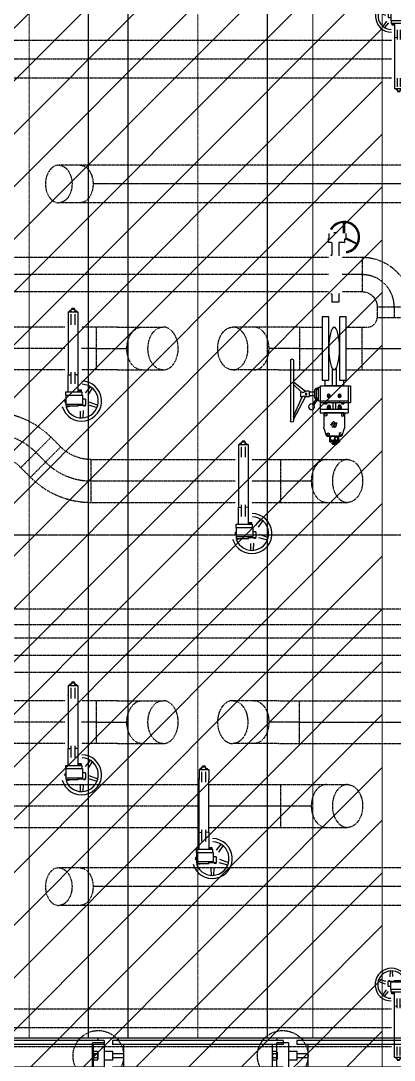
# Model space of a CAD drawing. Header units: millimetres. Extents: x -18489 to 17339, y -1599 to 10961.
# Drawn here: x -15806 to -15452, y 3245 to 4230 of the extents above; entities that cross this region are included whole.
import ezdxf

# ---------------------------------------------------------------- set-up
doc = ezdxf.new("R2010")
doc.units = ezdxf.units.MM
for name, pattern in [('188K-SM-07-F10-MECH-CHW PIPE-Y2257103$0$15P3-XFM1P40$0$15P3-XFM1P40$0$CENTER2', [1.125, 0.75, -0.125, 0.125, -0.125]), ('188K-SM-07-F10-MECH-CHW PIPE-Y2257103$0$Micron CUP L10 HVAC 2nd PIPE$0$CENTER', [2, 1.25, -0.25, 0.25, -0.25]), ('188K-SM-07-F10-MECH-CHW PIPE-Y2257103$0$Micron CUP L10 HVAC 2nd PIPE$0$JIS_02_1.0', [2, 1, -1]), ('188K-SM-07-F10-MECH-CHW PIPE-Y2257103$0$XKA01LR1-HVAC-PIPE-冷卻水-Y2225103 Shawn$0$CENTER', [2, 1.25, -0.25, 0.25, -0.25]), ('X-CUB3-L10$0$COL-CEN-LIN', [3.25, 2.5, -0.25, 0.25, -0.25])]:
    doc.linetypes.add(name, pattern=pattern)
for name, color, linetype in [('188K-SM-03-F10-MECH-EQ-Y2257103$0$Micron CUP L10 CDA EQU$0$M MOVE-IN AREA', 8, 'Continuous'), ('188K-SM-07-F10-MECH-CHW PIPE-Y2257103$0$0 XC', 8, 'Continuous'), ('188K-SM-07-F10-MECH-CHW PIPE-Y2257103$0$H-TXT', 53, 'Continuous'), ('188K-SM-07-F10-MECH-CHW PIPE-Y2257103$0$M-CWTR-12PIPE-R', 4, 'Continuous'), ('188K-SM-07-F10-MECH-CHW PIPE-Y2257103$0$Micron CUP L10 HVAC 2nd PIPE$0$M-P-12CHR-2nd-PIPE', 4, '188K-SM-07-F10-MECH-CHW PIPE-Y2257103$0$Micron CUP L10 HVAC 2nd PIPE$0$JIS_02_1.0'), ('188K-SM-07-F10-MECH-CHW PIPE-Y2257103$0$Micron CUP L10 HVAC 2nd PIPE$0$M-P-12CHS-2nd-PIPE', 3, '188K-SM-07-F10-MECH-CHW PIPE-Y2257103$0$Micron CUP L10 HVAC 2nd PIPE$0$JIS_02_1.0'), ('188K-SM-07-F10-MECH-CHW PIPE-Y2257103$0$Micron CUP L10 HVAC 2nd PIPE$0$M-P-2nd -CWS-D', 15, '188K-SM-07-F10-MECH-CHW PIPE-Y2257103$0$Micron CUP L10 HVAC 2nd PIPE$0$JIS_02_1.0'), ('188K-SM-07-F10-MECH-CHW PIPE-Y2257103$0$Micron CUP L10 HVAC 2nd PIPE$0$M-P-2nd Cen', 8, '188K-SM-07-F10-MECH-CHW PIPE-Y2257103$0$Micron CUP L10 HVAC 2nd PIPE$0$CENTER'), ('188K-SM-07-F10-MECH-CHW PIPE-Y2257103$0$Micron CUP L10 HVAC 2nd PIPE$0$M-P-2nd-CWR-D', 202, '188K-SM-07-F10-MECH-CHW PIPE-Y2257103$0$Micron CUP L10 HVAC 2nd PIPE$0$JIS_02_1.0'), ('188K-SM-07-F10-MECH-CHW PIPE-Y2257103$0$Micron CUP L10 HVAC 2nd PIPE$0$M-P-PHASE 2-PIPE', 8, '188K-SM-07-F10-MECH-CHW PIPE-Y2257103$0$Micron CUP L10 HVAC 2nd PIPE$0$JIS_02_1.0'), ('188K-SM-07-F10-MECH-CHW PIPE-Y2257103$0$Micron CUP L10 HVAC 2nd PIPE$0$M-VALVE', 53, 'Continuous'), ('188K-SM-07-F10-MECH-CHW PIPE-Y2257103$0$XKA01LR1-HVAC-PIPE-冷卻水-Y2225103 Shawn$0$M-P-CWR-D', 202, 'Continuous'), ('188K-SM-07-F10-MECH-CHW PIPE-Y2257103$0$XKA01LR1-HVAC-PIPE-冷卻水-Y2225103 Shawn$0$M-P-CWS-D', 15, 'Continuous'), ('X-CUB3-L10$0$CCL', 8, 'X-CUB3-L10$0$COL-CEN-LIN')]:
    doc.layers.add(name, color=color, linetype=linetype)
doc.layers.add('188K-SM-07-F10-MECH-CHW PIPE-Y2257103$0$XKA01LR1-HVAC-PIPE-冷卻水-Y2225103 Shawn$0$M-PIPE-CEN', color=8, linetype='188K-SM-07-F10-MECH-CHW PIPE-Y2257103$0$XKA01LR1-HVAC-PIPE-冷卻水-Y2225103 Shawn$0$CENTER', lineweight=9)

# ---------------------------------------------------------------- blocks, each defined once
blk = doc.blocks.new('188K-SM-03-F10-MECH-EQ-Y2257103')
at = {"layer": '188K-SM-03-F10-MECH-EQ-Y2257103$0$Micron CUP L10 CDA EQU$0$M MOVE-IN AREA'}
h = blk.add_hatch(dxfattribs=at)
h.set_pattern_fill('JIS_WOOD', color=256, scale=50)
h.set_pattern_definition([(45, (4473.52, 709.2), (-25, 25), [])])
h.paths.add_polyline_path([(-17249.15, 7922.46), (-17249.15, 7642.46), (-15853.15, 7642.46), (-15853.15, 6432.46), (-15853.15, 789.96), (-15463.15, 789.96), (-15463.15, 6142.46), (-15463.15, 7642.46), (-14093.15, 7642.46), (-14093.15, 7922.46)])
at = {"layer": '188K-SM-03-F10-MECH-EQ-Y2257103$0$Micron CUP L10 CDA EQU$0$M MOVE-IN AREA', "const_width": 1}
blk.add_lwpolyline([(-17249.15, 7922.46), (-17249.15, 7642.46), (-15853.15, 7642.46), (-15853.15, 6432.46), (-15853.15, 6432.46), (-15853.15, 789.96), (-15463.15, 789.96), (-15463.15, 6142.46), (-15463.15, 6142.46), (-15463.15, 7642.46), (-14093.15, 7642.46), (-14093.15, 7922.46)], close=True, dxfattribs=at)
blk = doc.blocks.new('X-CUB3-L10$0$CUB3-10')
at = {"layer": 'X-CUB3-L10$0$CCL'}
blk.add_line((720, 4462.459), (-5160, 4462.459), dxfattribs=at)
blk = doc.blocks.new('X-CUB3-L10')
at = {"layer": 'X-CUB3-L10$0$CCL'}
blk.add_blockref('X-CUB3-L10$0$CUB3-10', (-12838.15, -720), dxfattribs=at)
blk = doc.blocks.new('188K-SM-07-F10-MECH-CHW PIPE-Y2257103$0$A$Cad9fb321')
for p, q in [((-311.9, 710), (-275.9, 710)), ((-311.9, 710), (-311.9, -710)), ((-275.9, 710), (-275.9, -710)), ((-24, 710), (-60, 710)), ((-60, 710), (-60, -710)), ((-24, 710), (-24, -710)), ((-335.9, 652.5), (-335.9, -652.5)), ((-311.9, 652.5), (-335.9, 652.5)), ((-275.9, 606.4), (-60, 606.4)), ((-208.1, 643.6), (-208.1, 614.4)), ((-198.1, 651.6), (-137.8, 651.6)), ((-188, 643.6), (-188, 614.4)), ((-147.9, 643.6), (-147.9, 614.4)), ((-127.8, 643.6), (-127.8, 614.4)), ((-24, 652.5), (0, 652.5)), ((0, 652.5), (0, -652.5)), ((-311.9, -652.5), (-335.9, -652.5)), ((-275.9, -606.4), (-60, -606.4)), ((-188, -606.4), (-188, -708.5)), ((-147.9, -606.4), (-147.9, -708.5)), ((-24, -652.5), (0, -652.5)), ((-311.9, -710), (-275.9, -710)), ((-208.1, -708.5), (-208.1, -788.8)), ((-127.8, -708.5), (-208.1, -708.5)), ((-127.8, -708.5), (-127.8, -788.8)), ((-24, -710), (-60, -710)), ((-290.1, -788.8), (-45.8, -788.8)), ((-290.1, -788.8), (-290.1, -900.8)), ((-45.8, -788.8), (-45.8, -900.8)), ((-45.8, -900.8), (-290.1, -900.8))]:
    blk.add_line(p, q)
at = {"linetype": '188K-SM-07-F10-MECH-CHW PIPE-Y2257103$0$15P3-XFM1P40$0$15P3-XFM1P40$0$CENTER2'}
blk.add_circle((-168, -844.8), 240, dxfattribs=at)
for centre, radius, start, end in [((-218.1, 616.7), 10.3, 270, 347.31962), ((-198.1, 641.3), 10.3, 12.68038, 167.31962), ((-198.1, 616.7), 10.3, 192.68038, 347.31962), ((-168, 622.5), 29.1, 46.39718, 133.60282), ((-168, 635.5), 29.1, 226.39718, 313.60282), ((-137.8, 641.3), 10.3, 12.68038, 167.31962), ((-137.8, 616.7), 10.3, 192.68038, 347.31962), ((-117.8, 616.7), 10.3, 192.68038, 270)]:
    blk.add_arc(centre, radius, start, end)
blk = doc.blocks.new('188K-SM-07-F10-MECH-CHW PIPE-Y2257103$0$A$C57463455')
for p, q in [((752.5, 0), (-752.5, 0)), ((-752.5, -24), (-752.5, 0)), ((752.5, -24), (752.5, 0)), ((-1000.8, -290.1), (-1000.8, -45.8)), ((-888.8, -45.8), (-1000.8, -45.8)), ((-888.8, -45.8), (-888.8, -290.1)), ((-810, -24), (-810, -60)), ((810, -24), (-810, -24)), ((810, -60), (-810, -60)), ((-706.4, -60), (-706.4, -275.9)), ((706.4, -60), (706.4, -275.9)), ((810, -24), (810, -60)), ((-808.5, -127.8), (-888.8, -127.8)), ((-808.5, -208.1), (-808.5, -127.8)), ((-706.4, -147.9), (-808.5, -147.9)), ((-706.4, -188), (-808.5, -188)), ((743.6, -127.8), (714.4, -127.8)), ((743.6, -147.9), (714.4, -147.9)), ((743.6, -188), (714.4, -188)), ((751.6, -137.8), (751.6, -198.1)), ((-888.8, -290.1), (-1000.8, -290.1)), ((-808.5, -208.1), (-888.8, -208.1)), ((-810, -311.9), (-810, -275.9)), ((810, -275.9), (-810, -275.9)), ((743.6, -208.1), (714.4, -208.1)), ((810, -311.9), (810, -275.9)), ((810, -311.9), (-810, -311.9)), ((-752.5, -311.9), (-752.5, -335.9)), ((752.5, -335.9), (-752.5, -335.9)), ((752.5, -311.9), (752.5, -335.9))]:
    blk.add_line(p, q)
at = {"linetype": '188K-SM-07-F10-MECH-CHW PIPE-Y2257103$0$15P3-XFM1P40$0$15P3-XFM1P40$0$CENTER2'}
blk.add_circle((-944.8, -168), 240, dxfattribs=at)
for centre, radius, start, end in [((716.7, -117.8), 10.3, 180, 257.31962), ((716.7, -137.8), 10.3, 102.68038, 257.31962), ((735.5, -168), 29.1, 136.39718, 223.60282), ((716.7, -198.1), 10.3, 102.68038, 257.31962), ((741.3, -137.8), 10.3, 282.68038, 77.31962), ((722.5, -168), 29.1, 316.39718, 43.60282), ((741.3, -198.1), 10.3, 282.68038, 77.31962), ((716.7, -218.1), 10.3, 102.68038, 180)]:
    blk.add_arc(centre, radius, start, end)
blk = doc.blocks.new('188K-SM-07-F10-MECH-CHW PIPE-Y2257103$0$Micron CUP L10 HVAC 2nd PIPE$0$400A-66')
for points in [[(64, 300), (64, -300), (0, -300), (0, 300), (64, 300)], [(230, 300), (230, -300), (166, -300), (166, 300), (230, 300)]]:
    blk.add_lwpolyline(points)
blk.add_ellipse((115, 0), major_axis=(0, -203), ratio=0.251232)
blk = doc.blocks.new('188K-SM-07-F10-MECH-CHW PIPE-Y2257103$0$Micron CUP L10 HVAC 2nd PIPE$0$A$Cd5be97d9')
for p, q in [((-45.8, 488.3), (-45.8, 514.1)), ((-45.8, 514.1), (-42.7, 514.1)), ((-45.8, 507.7), (-42.7, 507.7)), ((-45.8, 494.7), (-42.7, 494.7)), ((-42.7, 488.3), (-42.7, 514.1)), ((-42.7, 512.6), (-41.7, 512.6)), ((-41.7, 478.4), (-41.7, 522.9)), ((-41.7, 522.9), (49.9, 522.9)), ((-41.4, 530.7), (-40.9, 514.1)), ((50, 525), (-41.2, 525)), ((49.6, 531.2), (-40.9, 531.2)), ((-40.4, 513.6), (-18.6, 513.6)), ((-39.8, 531.2), (-39.8, 534.3)), ((-31, 534.8), (-39.3, 534.8)), ((-37.5, 531.2), (-37.5, 534.3)), ((-33.9, 513.6), (-32.4, 478.4)), ((-32.9, 531.2), (-32.9, 534.3)), ((-30.5, 531.2), (-30.5, 534.3)), ((-26.5, 516.7), (-26.4, 514.1)), ((-26.5, 516.7), (4.1, 516.7)), ((-10.4, 532.2), (-22.8, 532.2)), ((-22.8, 531.2), (-22.8, 532.2)), ((-21, 548.3), (-17.1, 552.4)), ((-21, 548.3), (30.3, 548.3)), ((-21, 543.1), (-21, 548.3)), ((-21, 543.1), (30.3, 543.1)), ((-18.9, 532.2), (-18.7, 541.1)), ((-18.7, 516.7), (-18.6, 513.6)), ((-17.6, 542.1), (26.9, 542.1)), ((-17.1, 552.4), (26.4, 552.4)), ((-17.1, 552.4), (26.4, 552.4)), ((-14.5, 542.1), (-14.5, 543.1)), ((-10.4, 531.2), (-10.4, 532.2)), ((3.9, 522.9), (5.4, 478.4)), ((4.5, 501.2), (11.9, 514.1)), ((11.9, 488.3), (4.5, 501.2)), ((11.9, 514.1), (26.9, 514.1)), ((19.6, 531.2), (19.6, 532.2)), ((32.1, 532.2), (19.6, 532.2)), ((23.8, 542.1), (23.8, 543.1)), ((26.4, 552.4), (30.3, 548.3)), ((26.9, 514.1), (34.3, 501.2)), ((34.3, 501.2), (26.9, 488.3)), ((27.9, 541.1), (28.2, 532.2)), ((30.3, 543.1), (30.3, 548.3)), ((32.1, 531.2), (32.1, 532.2)), ((34.9, 522.9), (33.4, 478.4)), ((34.6, 513.6), (49.1, 513.6)), ((39.3, 531.2), (39.3, 534.3)), ((39.8, 534.8), (48.1, 534.8)), ((41.6, 531.2), (41.6, 534.3)), ((41.7, 478.4), (42.7, 513.6)), ((46.3, 531.2), (46.3, 534.3)), ((48.6, 531.2), (48.6, 534.3)), ((49.7, 514.1), (50.2, 530.7)), ((-98, 402.2), (-74.7, 471.4)), ((-57.2, 470.1), (-67.9, 463.9)), ((-67.9, 463.9), (-67.9, 451.6)), ((-67.9, 451.6), (-57.2, 445.4)), ((66.4, 477.4), (-66.4, 477.4)), ((-66.4, 477.4), (66.4, 477.4)), ((-46.5, 463.9), (-57.2, 470.1)), ((-57.2, 445.4), (-46.5, 451.6)), ((-46.5, 451.6), (-46.5, 463.9)), ((-45.8, 488.3), (-42.7, 488.3)), ((-42.7, 489.8), (-41.7, 489.8)), ((-40.6, 477.4), (40.6, 477.4)), ((26.9, 488.3), (11.9, 488.3)), ((46.5, 463.9), (57.2, 470.1)), ((46.5, 451.6), (46.5, 463.9)), ((57.2, 445.4), (46.5, 451.6)), ((57.2, 470.1), (67.9, 463.9)), ((67.9, 451.6), (57.2, 445.4)), ((67.9, 463.9), (67.9, 451.6)), ((74.7, 471.4), (98, 402.2)), ((-414, -240.5), (-414, 332.2)), ((-386.7, -240.5), (-386.7, 332.2)), ((-386.7, 318.5), (-272.7, 103.5)), ((-99.3, 263.8), (-99.3, 393.8)), ((-99.3, 270.9), (-99.3, 353.7)), ((-35.9, 371.2), (-21.6, 371.2)), ((-35.9, 371.2), (-9.2, 341.4)), ((-21.6, 371.2), (-6.5, 354.7)), ((-6.9, 392.5), (-20.8, 392.5)), ((-0.9, 368.8), (-20.8, 392.5)), ((-0.3, 341.4), (-9.2, 341.4)), ((7.2, 375.8), (-6.9, 392.5)), ((-6.5, 354.7), (-0.9, 368.8)), ((-0.3, 341.4), (9.8, 366.9)), ((7.2, 375.5), (2.1, 392.5)), ((2.1, 392.5), (12, 392.5)), ((14.9, 349.9), (9.8, 366.9)), ((24.7, 349.9), (12, 392.5)), ((14.9, 349.9), (24.7, 349.9)), ((99.3, 263.8), (99.3, 393.8)), ((-386.7, 290.1), (-303, 103.5)), ((-132.4, 0), (-132.4, 255)), ((-132.4, 255), (132.4, 255)), ((-132.4, 220.7), (132.4, 220.7)), ((-80.4, 287.3), (-91.1, 281.1)), ((-91.1, 281.1), (-91.1, 268.8)), ((-91.1, 268.8), (-80.4, 262.6)), ((90.5, 255), (-90.5, 255)), ((-69.7, 281.1), (-80.4, 287.3)), ((-80.4, 262.6), (-69.7, 268.8)), ((-69.7, 268.8), (-69.7, 281.1)), ((-67.9, 216.5), (-67.9, 220.7)), ((-34.9, 216.5), (-67.9, 216.5)), ((-65.8, 200.1), (-65.8, 214.1)), ((-39.3, 197.8), (-63.5, 197.8)), ((-60.2, 216.5), (-60.2, 220.7)), ((-60.2, 185.1), (-60.2, 197.8)), ((-58.6, 200.1), (-58.6, 214.1)), ((-44.2, 200.1), (-44.2, 214.1)), ((-42.6, 216.5), (-42.6, 220.7)), ((-42.6, 185.1), (-42.6, 197.8)), ((-37, 200.1), (-37, 214.1)), ((-34.9, 216.5), (-34.9, 220.7)), ((-14.1, 160.2), (-14.1, 220.7)), ((14.1, 160.2), (14.1, 220.7)), ((34.9, 216.5), (34.9, 220.7)), ((34.9, 216.5), (67.9, 216.5)), ((37, 200.1), (37, 214.1)), ((39.3, 197.8), (63.5, 197.8)), ((42.6, 216.5), (42.6, 220.7)), ((42.6, 185.1), (42.6, 197.8)), ((44.2, 200.1), (44.2, 214.1)), ((58.6, 200.1), (58.6, 214.1)), ((60.2, 216.5), (60.2, 220.7)), ((60.2, 185.1), (60.2, 197.8)), ((65.8, 200.1), (65.8, 214.1)), ((67.9, 216.5), (67.9, 220.7)), ((69.7, 281.1), (80.4, 287.3)), ((69.7, 268.8), (69.7, 281.1)), ((80.4, 262.6), (69.7, 268.8)), ((80.4, 287.3), (91.1, 281.1)), ((91.1, 268.8), (80.4, 262.6)), ((91.1, 281.1), (91.1, 268.8)), ((132.4, 0), (132.4, 255)), ((-318.7, 59.3), (-318.7, 103.5)), ((-303, 103.5), (-318.7, 103.5)), ((-236.8, 103.5), (-272.7, 103.5)), ((-236.8, 51.2), (-236.8, 103.5)), ((-164.6, 114.7), (-205.4, 173)), ((-158.5, 130.5), (-193.9, 181.1)), ((-185.4, 111.3), (-172.6, 126.2)), ((-185.4, 39.9), (-185.4, 111.3)), ((-170.6, 22.8), (-170.6, 123.3)), ((-158.5, 117.9), (-158.5, 132)), ((-150.8, 133.3), (-157.1, 133.3)), ((-150.8, 129.1), (-157.1, 129.1)), ((-150.8, 120.7), (-157.1, 120.7)), ((-150.8, 116.5), (-157.1, 116.5)), ((-148.8, 134.7), (-150.8, 134.7)), ((-150.8, 115.2), (-150.8, 134.7)), ((-148.8, 115.2), (-150.8, 115.2)), ((-148.8, 142.6), (-148.8, 12.2)), ((-148.8, 142.6), (132.4, 142.6)), ((-132.4, 160.2), (154.4, 160.2)), ((-94.6, 162.8), (-69.2, 162.8)), ((-94.6, 160.2), (-94.6, 162.8)), ((-92.8, 162.8), (-92.8, 171)), ((-91.1, 172.7), (-72.8, 172.7)), ((-87.4, 162.8), (-87.4, 171)), ((-76.5, 162.8), (-76.5, 171)), ((-71, 162.8), (-71, 171)), ((-69.2, 160.2), (-69.2, 162.8)), ((-66.3, 94.6), (-58.8, 107.6)), ((-60.2, 192.2), (-42.6, 192.2)), ((-60.2, 185.1), (-42.6, 185.1)), ((-58.8, 107.6), (-43.8, 107.6)), ((-57.6, 195.7), (-45.2, 195.7)), ((-57.6, 188.6), (-45.2, 188.6)), ((-51.3, 142.6), (-51.3, 160.2)), ((-43.8, 107.6), (-36.4, 94.6)), ((36.4, 94.6), (43.8, 107.6)), ((60.2, 192.2), (42.6, 192.2)), ((60.2, 185.1), (42.6, 185.1)), ((43.8, 107.6), (58.8, 107.6)), ((57.6, 195.7), (45.2, 195.7)), ((57.6, 188.6), (45.2, 188.6)), ((51.3, 142.6), (51.3, 160.2)), ((58.8, 107.6), (66.3, 94.6)), ((69.2, 160.2), (69.2, 162.8)), ((69.2, 162.8), (94.6, 162.8)), ((71, 162.8), (71, 171)), ((72.8, 172.7), (91.1, 172.7)), ((76.5, 162.8), (76.5, 171)), ((87.4, 162.8), (87.4, 171)), ((92.8, 162.8), (92.8, 171)), ((94.6, 160.2), (94.6, 162.8)), ((154.4, 0), (154.4, 160.2)), ((-311.1, 62.3), (-386.7, -13.2)), ((-272.7, 55.3), (-386.7, -35.6)), ((-236.8, 51.2), (-282.9, 51.2)), ((-185.4, 95), (-236.8, 95)), ((-185.4, 59.8), (-236.8, 59.8)), ((-185.4, 39.9), (-170.6, 22.8)), ((-170.6, 22.8), (-158.5, 22.8)), ((-158.5, 22.8), (-158.5, 36.9)), ((-150.8, 38.2), (-157.1, 38.2)), ((-150.8, 34), (-157.1, 34)), ((-150.8, 25.6), (-157.1, 25.6)), ((-150.8, 21.4), (-157.1, 21.4)), ((-148.8, 39.6), (-150.8, 39.6)), ((-150.8, 20), (-150.8, 39.6)), ((-148.8, 20), (-150.8, 20)), ((-148.8, 12.2), (-132.4, 12.2)), ((-132.4, 0), (132.4, 0)), ((-89.8, -45), (-89.8, 0)), ((89.8, 0), (-89.8, 0)), ((-58.8, 81.6), (-66.3, 94.6)), ((-43.8, 81.6), (-58.8, 81.6)), ((-36.4, 94.6), (-43.8, 81.6)), ((-17.6, -158.9), (-17.6, 0)), ((-17.6, 0), (17.6, 0)), ((17.6, -158.9), (17.6, 0)), ((43.8, 81.6), (36.4, 94.6)), ((58.8, 81.6), (43.8, 81.6)), ((66.3, 94.6), (58.8, 81.6)), ((89.8, -45), (89.8, 0)), ((132.4, 0), (154.4, 0))]:
    blk.add_line(p, q)
for centre, radius in [((-214.8, 198.6, 3.1), 27.3), ((-51.3, 94.6, 3.1), 15.9), ((-51.3, 94.6, 3.1), 8.1), ((51.3, 94.6, 3.1), 15.9), ((51.3, 94.6, 3.1), 8.1), ((-265.5, 79.5, 3.1), 7.05)]:
    blk.add_circle(centre, radius)
for centre, radius, start, end in [((-40.9, 530.7, 3.1), 0.517, 90, 181.68468), ((-40.4, 514.1, 3.1), 0.517, 181.68468, 270), ((-40.4, 514.1, 3.1), 0.517, 181.68468, 270), ((-40.4, 514.1, 3.1), 0.517, 181.68468, 270), ((-39.3, 534.3, 3.1), 0.517, 90, 180), ((-38, 534.3, 3.1), 0.517, 0, 90), ((-37, 534.3, 3.1), 0.517, 90, 180), ((-33.4, 534.3, 3.1), 0.517, 0, 90), ((-32.3, 534.3, 3.1), 0.517, 90, 180), ((-31, 534.3, 3.1), 0.517, 0, 90), ((-26.9, 514.1, 3.1), 0.517, 270, 1.68468), ((-17.6, 541, 3.1), 1.03, 90, 178.63607), ((26.9, 541, 3.1), 1.03, 1.36393, 90), ((39.8, 534.3, 3.1), 0.517, 90, 180), ((41.1, 534.3, 3.1), 0.517, 0, 90), ((42.1, 534.3, 3.1), 0.517, 90, 180), ((45.8, 534.3, 3.1), 0.517, 0, 90), ((46.8, 534.3, 3.1), 0.517, 90, 180), ((48.1, 534.3, 3.1), 0.517, 0, 90), ((49.1, 514.1, 3.1), 0.517, 270, 358.31532), ((49.6, 530.7, 3.1), 0.517, 358.31532, 90), ((-72.9, 393.8, 3.1), 26.4, 161.43566, 180), ((-66.4, 468.6, 3.1), 8.81, 90, 161.43566), ((-40.6, 478.4, 3.1), 1.03, 180, 270), ((-31.4, 478.4, 3.1), 1.03, 182.45403, 270), ((32.4, 478.4, 3.1), 1.03, 270, 358.04749), ((40.6, 478.4, 3.1), 1.03, 270, 358.36342), ((66.4, 468.6, 3.1), 8.81, 18.56434, 90), ((72.9, 393.8, 3.1), 26.4, 0, 18.56434), ((-400.3, 332.2, 3.1), 13.7, 0, 180), ((-90.5, 263.8, 3.1), 8.81, 180, 270), ((-63.5, 214.1, 3.1), 2.33, 90, 180), ((-63.5, 200.1, 3.1), 2.33, 180, 270), ((-60.9, 214.1, 3.1), 2.33, 0, 90), ((-60.9, 200.1, 3.1), 2.33, 270, 0), ((-56.3, 214.1, 3.1), 2.33, 90, 180), ((-56.3, 200.1, 3.1), 2.33, 180, 270), ((-46.5, 214.1, 3.1), 2.33, 0, 90), ((-46.5, 200.1, 3.1), 2.33, 270, 0), ((-41.9, 214.1, 3.1), 2.33, 90, 180), ((-41.9, 200.1, 3.1), 2.33, 180, 270), ((-39.3, 214.1, 3.1), 2.33, 0, 90), ((-39.3, 200.1, 3.1), 2.33, 270, 0), ((39.3, 214.1, 3.1), 2.33, 90, 180), ((39.3, 200.1, 3.1), 2.33, 180, 270), ((41.9, 214.1, 3.1), 2.33, 0, 90), ((41.9, 200.1, 3.1), 2.33, 270, 0), ((46.5, 214.1, 3.1), 2.33, 90, 180), ((46.5, 200.1, 3.1), 2.33, 180, 270), ((56.3, 214.1, 3.1), 2.33, 0, 90), ((56.3, 200.1, 3.1), 2.33, 270, 0), ((60.9, 214.1, 3.1), 2.33, 90, 180), ((60.9, 200.1, 3.1), 2.33, 180, 270), ((63.5, 214.1, 3.1), 2.33, 0, 90), ((63.5, 200.1, 3.1), 2.33, 270, 0), ((90.5, 263.8, 3.1), 8.81, 270, 0), ((-287.8, 121.5, 3.1), 23.5, 229.90011, 310.09989), ((-160.5, 120, 3.1), 6.69, 199.34418, 203.58662), ((-160.1, 120.2, 3.1), 7.08, 203.58662, 226.50794), ((-159.9, 120.4, 3.1), 7.42, 226.50794, 248.54692), ((-159.7, 120.8, 3.1), 7.82, 248.54692, 270), ((-159.7, 120.8, 3.1), 7.82, 270, 291.45308), ((-157.1, 132, 3.1), 1.36, 90, 180), ((-157.1, 130.5, 3.1), 1.36, 180, 270), ((-157.1, 127.8, 3.1), 1.36, 90, 180), ((-157.1, 122.1, 3.1), 1.36, 180, 270), ((-157.1, 119.4, 3.1), 1.36, 90, 180), ((-157.1, 117.9, 3.1), 1.36, 180, 270), ((-159.6, 120.4, 3.1), 7.42, 291.45308, 328.28942), ((-91.1, 171, 3.1), 1.76, 90, 180), ((-89.1, 171, 3.1), 1.76, 0, 90), ((-85.6, 171, 3.1), 1.76, 90, 180), ((-78.2, 171, 3.1), 1.76, 0, 90), ((-74.7, 171, 3.1), 1.76, 90, 180), ((-72.8, 171, 3.1), 1.76, 0, 90), ((72.8, 171, 3.1), 1.76, 90, 180), ((74.7, 171, 3.1), 1.76, 0, 90), ((78.2, 171, 3.1), 1.76, 90, 180), ((85.6, 171, 3.1), 1.76, 0, 90), ((89.1, 171, 3.1), 1.76, 90, 180), ((91.1, 171, 3.1), 1.76, 0, 90), ((-299, 20.1, 3.1), 43.9, 53.19582, 106.0452), ((-157.1, 36.9, 3.1), 1.36, 90, 180), ((-157.1, 35.4, 3.1), 1.36, 180, 270), ((-157.1, 32.7, 3.1), 1.36, 90, 180), ((-157.1, 27, 3.1), 1.36, 180, 270), ((-157.1, 24.3, 3.1), 1.36, 90, 180), ((-157.1, 22.8, 3.1), 1.36, 180, 270), ((-400.3, -240.5, 3.1), 13.7, 180, 0)]:
    blk.add_arc(centre, radius, start, end)
blk = doc.blocks.new('188K-SM-07-F10-MECH-CHW PIPE-Y2257103$0$Micron CUP L10 HVAC 2nd PIPE$0$A$C0de4249f')
for p, q in [((-12.4, 480.4), (-10, 536.7)), ((11.3, 484.2), (9, 536.7)), ((-56.9, 412), (-126.7, 438)), ((-50.9, 436.7), (-120.9, 456.1)), ((26, 438), (-30, 438)), ((-30, 392.6), (-30, 438)), ((-14.5, 443.5), (-29.5, 443.5)), ((-29.5, 438), (-29.5, 443.5)), ((-14.5, 443.5), (-14.5, 438)), ((119, 430), (-7.5, 430)), ((-7.5, 360), (-7.5, 430)), ((119, 444), (26, 444)), ((26, 444), (26, 438)), ((85.1, 446.4), (119.9, 456.1)), ((119, 444), (119, 360)), ((127, 416.8), (119, 416.8)), ((127, 416.8), (127, 397.2)), ((-50.9, 358.2), (-84.4, 307.7)), ((-32.3, 342.7), (-69, 296.5)), ((-30, 392.6), (-7.5, 392.6)), ((120.7, 360), (-7.5, 360)), ((-2, 335), (-2, 360)), ((120.7, 335), (-2, 335)), ((1.5, 335), (1.5, 331)), ((27.5, 331), (1.5, 331)), ((3.5, 321), (3.5, 331)), ((27.5, 203.6), (27.5, 335)), ((102.5, 335), (102.5, 203.6)), ((127, 397.2), (119, 397.2)), ((120.7, 360), (120.7, 335)), ((27.5, 321), (3.5, 321)), ((50, 274.5), (50, 183.4)), ((80, 274.5), (80, 183.4)), ((26, 206.5), (23, 206.5)), ((26, 206.5), (26, -206.5)), ((26, 203.5), (50, 204.4)), ((104, 203.5), (80, 204.4)), ((107, 206.5), (104, 206.5)), ((104, -206.5), (104, 206.5)), ((23, -206.5), (26, -206.5)), ((27.5, -283), (27.5, -207.5)), ((50, -183.4), (50, -265)), ((80, -183.4), (80, -265)), ((102.5, -283), (102.5, -207.5)), ((104, -206.5), (107, -206.5)), ((102.5, -283), (27.5, -283)), ((37.3, -283), (37.3, -290.5)), ((50.3, -290.5), (37.3, -290.5)), ((50, -290.5), (50, -301.3)), ((50, -301.3), (80, -301.3)), ((50.3, -283), (50.3, -290.5)), ((55, -301.3), (55, -309)), ((55, -309), (75, -309)), ((75, -301.3), (75, -309)), ((79.7, -283), (79.7, -290.5)), ((79.7, -290.5), (92.7, -290.5)), ((80, -290.5), (80, -301.3)), ((92.7, -283), (92.7, -290.5))]:
    blk.add_line(p, q)
for centre, radius, start, end in [((-0.5, 407), 155, 15.99999, 268.99999), ((-0.5, 407), 130, 19.99999, 267.99999), ((21.5, -207.5), 6, 359.99999, 40.99999), ((108.5, -207.5), 6, 138.99999, 179.99999)]:
    blk.add_arc(centre, radius, start, end)
blk = doc.blocks.new('188K-SM-07-F10-MECH-CHW PIPE-Y2257103$0$Micron CUP L10 HVAC 2nd PIPE$0$A$C0bad7ab0')
for p, q in [((11.5, 393), (11.5, 493.9)), ((21.5, 493.9), (21.5, 393)), ((-101.2, 428.9), (-109.7, 434.2)), ((-77.5, 393), (-77.5, 398)), ((-77.5, 398), (-53.5, 398)), ((-53.5, 398), (-53.5, 393)), ((-130.6, 305.3), (-130.6, 341)), ((-101.1, 303.3), (-128.6, 303.3)), ((-126.5, 391), (-126.5, 345)), ((-99.1, 301.3), (-99.1, 185.5)), ((-32, 301.3), (-32, 185.5)), ((20.4, 303.3), (-30, 303.3)), ((22.4, 333), (22.4, 305.3)), ((32.5, 335), (24.4, 335)), ((34.5, 391), (34.5, 337)), ((36.5, 367), (34.5, 367)), ((34.5, 343), (36.5, 343)), ((34.5, 340.7), (137.9, 287.2)), ((36.5, 343), (36.5, 367)), ((36.5, 349.7), (142, 295.1)), ((41.6, 218.3), (40.4, 207.9)), ((-105, 183.5), (-101.1, 183.5)), ((-26, 183.5), (-30, 183.5)), ((-105, -183.5), (-101, -183.5)), ((-99, -185.5), (-99, -260)), ((-32, -185.5), (-32, -260)), ((-26, -183.5), (-30, -183.5)), ((-32, -260), (-99, -260))]:
    blk.add_line(p, q)
for centre, radius, start, end in [((16.5, 355), 149, 278.99999, 147.99999), ((16.5, 355), 139, 279.99999, 147.99999), ((-128.6, 341), 2, 89.99999, 179.99999), ((-128.6, 305.3), 2, 179.99999, 269.99999), ((-128.5, 345), 2, 269.99999, 359.99999), ((-101.1, 301.3), 2, 359.99999, 89.99999), ((-30, 301.3), 2, 89.99999, 179.99999), ((20.4, 305.3), 2, 269.99999, 359.99999), ((24.4, 333), 2, 89.99999, 179.99999), ((32.5, 337), 2, 269.99999, 359.99999), ((-105, 181.5), 2, 89.99999, 179.99999), ((-101.1, 185.5), 2, 269.99999, 359.99999), ((-30, 185.5), 2, 179.99999, 269.99999), ((-26, 181.5), 2, 359.99999, 89.99999), ((-105, -181.5), 2, 179.99999, 269.99999), ((-101, -185.5), 2, 359.99999, 89.99999), ((-30, -185.5), 2, 89.99999, 179.99999), ((-26, -181.5), 2, 269.99999, 359.99999)]:
    blk.add_arc(centre, radius, start, end)
blk = doc.blocks.new('188K-SM-07-F10-MECH-CHW PIPE-Y2257103$0$Micron CUP L10 HVAC 2nd PIPE')
at = {"layer": '188K-SM-07-F10-MECH-CHW PIPE-Y2257103$0$Micron CUP L10 HVAC 2nd PIPE$0$M-P-12CHR-2nd-PIPE'}
for p, q in [((-195244.2, 33839.3), (-202437.2, 33839.3)), ((-195244.2, 33483.3), (-202437.2, 33483.3)), ((-186416.7, 29482.6), (-204703.7, 29482.6)), ((-195245.8, 27181.1), (-202437.2, 27181.1)), ((-195245.8, 26825.1), (-202437.2, 26825.1))]:
    blk.add_line(p, q, dxfattribs=at)
for centre in [(-202437.2, 33661.3), (-202437.2, 27003.1)]:
    blk.add_ellipse(centre, major_axis=(0, -178), ratio=0.707865, start_param=3.141593, end_param=6.283185, dxfattribs=at)
at = {"layer": '188K-SM-07-F10-MECH-CHW PIPE-Y2257103$0$Micron CUP L10 HVAC 2nd PIPE$0$M-P-12CHR-2nd-PIPE', "extrusion": (0, 0, -1)}
for centre in [(-202437.2, 33661.3), (-202237.2, 33661.3), (-202437.2, 27003.1), (-202237.2, 27003.1)]:
    blk.add_ellipse(centre, major_axis=(0, -178), ratio=0.707865, start_param=3.141593, end_param=6.283185, dxfattribs=at)
at = {"layer": '188K-SM-07-F10-MECH-CHW PIPE-Y2257103$0$Micron CUP L10 HVAC 2nd PIPE$0$M-P-12CHS-2nd-PIPE'}
blk.add_line((-186916.7, 29632.6), (-204703.7, 29632.6), dxfattribs=at)
at = {"layer": '188K-SM-07-F10-MECH-CHW PIPE-Y2257103$0$Micron CUP L10 HVAC 2nd PIPE$0$M-P-2nd -CWS-D'}
for p, q in [((-199558.4, 32964.3), (-199747.4, 32964.3)), ((-199558.4, 32640.3), (-199747.4, 32640.3)), ((-199415.4, 32497.3), (-199415.4, 32397.3)), ((-199415.4, 32397.3), (-199091.4, 32397.3)), ((-199415.4, 32397.3), (-199415.4, 32397.3)), ((-199415.4, 32397.3), (-199091.4, 32397.3)), ((-202249.6, 32305.3), (-202253.2, 32305.3)), ((-201880.6, 32305.3), (-202221.4, 32305.3)), ((-202080.6, 32305.3), (-202080.6, 31899.3)), ((-201880.6, 32305.3), (-201447, 32305.3)), ((-200151.2, 32305.3), (-200784.9, 32305.3)), ((-200151.2, 32305.3), (-200151.2, 31899.3)), ((-200151.2, 32305.3), (-199938.4, 32305.3)), ((-199708.4, 32305.3), (-199558.4, 32305.3)), ((-199558.4, 31899.3), (-199558.4, 32305.3)), ((-199558.4, 32305.3), (-199507.4, 32305.3)), ((-202249.6, 31899.3), (-202253.2, 31899.3)), ((-201880.6, 31899.3), (-202221.4, 31899.3)), ((-201880.6, 31899.3), (-201447, 31899.3)), ((-200351.2, 31899.3), (-200784.9, 31899.3)), ((-200351.2, 31899.3), (-200151.2, 31899.3)), ((-200151.2, 31899.3), (-199938.4, 31899.3)), ((-199708.4, 31899.3), (-199558.4, 31899.3)), ((-199558.4, 31899.3), (-198948.4, 31899.3)), ((-201880.6, 28765), (-202221.4, 28765)), ((-202080.6, 28765), (-202080.6, 28359)), ((-201880.6, 28765), (-201447, 28765)), ((-200352.8, 28765), (-200786.5, 28765)), ((-200352.8, 28765), (-198950, 28765)), ((-200152.8, 28359), (-200152.8, 28765)), ((-201880.6, 28359), (-202221.4, 28359)), ((-201880.6, 28359), (-201447, 28359)), ((-200352.8, 28359), (-200786.5, 28359)), ((-200352.8, 28359), (-198950, 28359))]:
    blk.add_line(p, q, dxfattribs=at)
at = {"layer": '188K-SM-07-F10-MECH-CHW PIPE-Y2257103$0$Micron CUP L10 HVAC 2nd PIPE$0$M-P-2nd -CWS-D', "flags": 128}
blk.add_lwpolyline([(-199415.4, 32497.3), (-199091.4, 32497.3, 0.414214), (-199558.4, 32964.3), (-199558.4, 32640.3, -0.414214)], format="xyb", close=True, dxfattribs=at)
at = {"layer": '188K-SM-07-F10-MECH-CHW PIPE-Y2257103$0$Micron CUP L10 HVAC 2nd PIPE$0$M-P-2nd -CWS-D'}
blk.add_arc((-199507.4, 32397.3), 92, 270, 0, dxfattribs=at)
at = {"layer": '188K-SM-07-F10-MECH-CHW PIPE-Y2257103$0$Micron CUP L10 HVAC 2nd PIPE$0$M-P-2nd -CWS-D', "extrusion": (0, 0, -1)}
for centre, major_axis in [((-201647, 32102.3), (0, 203)), ((-201447, 32102.3), (0, 203)), ((-200784.9, 32102.3), (0, 203)), ((-201647, 28562), (0, 203)), ((-201447, 28562), (0, 203)), ((-200786.5, 28562), (0, -203)), ((-200586.5, 28562), (0, -203))]:
    blk.add_ellipse(centre, major_axis=major_axis, ratio=0.706897, start_param=3.141593, end_param=6.283185, dxfattribs=at)
at = {"layer": '188K-SM-07-F10-MECH-CHW PIPE-Y2257103$0$Micron CUP L10 HVAC 2nd PIPE$0$M-P-2nd -CWS-D'}
for centre, major_axis in [((-201447, 32102.3), (0, 203)), ((-200784.9, 32102.3), (0, 203)), ((-200584.9, 32102.3), (0, 203)), ((-201447, 28562), (0, 203)), ((-200786.5, 28562), (0, -203))]:
    blk.add_ellipse(centre, major_axis=major_axis, ratio=0.706897, start_param=3.141593, end_param=6.283185, dxfattribs=at)
at = {"layer": '188K-SM-07-F10-MECH-CHW PIPE-Y2257103$0$Micron CUP L10 HVAC 2nd PIPE$0$M-P-2nd Cen'}
for p, q in [((-195244.2, 33661.3), (-202111.2, 33661.3)), ((-199558.4, 32802.3), (-199747.4, 32802.3)), ((-199253.4, 32497.3), (-199253.4, 32397.3)), ((-202249.6, 32102.3), (-202253.2, 32102.3)), ((-202080.6, 32102.3), (-202221.4, 32102.3)), ((-202080.6, 32102.3), (-201790.5, 32102.3)), ((-200151.2, 32102.3), (-200441.4, 32102.3)), ((-200151.2, 32102.3), (-199938.4, 32102.3)), ((-199708.4, 32102.3), (-199558.4, 32102.3)), ((-199558.4, 32102.3), (-198948.4, 32102.3)), ((-200736, 30847.1), (-200732.4, 30847.1)), ((-200636.9, 30847.1), (-200633.2, 30847.1)), ((-200605, 30847.1), (-200330.6, 30847.1)), ((-200330.6, 30847.1), (-200040.5, 30847.1)), ((-202080.6, 28562), (-202221.4, 28562)), ((-202080.6, 28562), (-201790.5, 28562)), ((-200152.8, 28562), (-200443, 28562)), ((-200152.8, 28562), (-198950, 28562)), ((-201012.4, 27767.3), (-200040.5, 27767.3)), ((-195245.8, 27003.1), (-202111.2, 27003.1))]:
    blk.add_line(p, q, dxfattribs=at)
blk.add_arc((-199558.4, 32497.3), 305, 0, 90, dxfattribs=at)
at = {"layer": '188K-SM-07-F10-MECH-CHW PIPE-Y2257103$0$Micron CUP L10 HVAC 2nd PIPE$0$M-P-2nd-CWR-D'}
for p, q in [((-200736, 31050.1), (-200732.4, 31050.1)), ((-200636.9, 31050.1), (-200633.2, 31050.1)), ((-200605, 31050.1), (-200330.6, 31050.1)), ((-200330.6, 30644.1), (-200330.6, 31050.1)), ((-200330.6, 31050.1), (-200130.6, 31050.1)), ((-200130.6, 31050.1), (-199697, 31050.1)), ((-200736, 30644.1), (-200732.4, 30644.1)), ((-200636.9, 30644.1), (-200633.2, 30644.1)), ((-200605, 30644.1), (-200330.6, 30644.1)), ((-200330.6, 30644.1), (-200130.6, 30644.1)), ((-200130.6, 30644.1), (-199697, 30644.1)), ((-201012.4, 27970.3), (-200130.6, 27970.3)), ((-200330.6, 27564.3), (-200330.6, 27970.3)), ((-200130.6, 27970.3), (-199697, 27970.3)), ((-201012.4, 27564.3), (-200130.6, 27564.3)), ((-200130.6, 27564.3), (-199697, 27564.3))]:
    blk.add_line(p, q, dxfattribs=at)
for centre in [(-199897, 30847.1), (-199697, 30847.1), (-199897, 27767.3), (-199697, 27767.3)]:
    blk.add_ellipse(centre, major_axis=(0, -203), ratio=0.706897, start_param=3.141593, end_param=6.283185, dxfattribs=at)
at = {"layer": '188K-SM-07-F10-MECH-CHW PIPE-Y2257103$0$Micron CUP L10 HVAC 2nd PIPE$0$M-P-2nd-CWR-D', "extrusion": (0, 0, -1)}
for centre in [(-199697, 30847.1), (-199697, 27767.3)]:
    blk.add_ellipse(centre, major_axis=(0, -203), ratio=0.706897, start_param=3.141593, end_param=6.283185, dxfattribs=at)
at = {"layer": '188K-SM-07-F10-MECH-CHW PIPE-Y2257103$0$Micron CUP L10 HVAC 2nd PIPE$0$M-P-PHASE 2-PIPE'}
for p, q in [((-203032, 35024.7), (-199276.2, 35024.7)), ((-203032, 34846.7), (-199276.2, 34846.7)), ((-203032, 34668.7), (-199276.2, 34668.7)), ((-199878.4, 32964.3), (-208011.7, 32964.3)), ((-199878.4, 32802.3), (-208011.7, 32802.3)), ((-199878.4, 32640.3), (-208011.7, 32640.3)), ((-202380.6, 32305.3), (-203683.4, 32305.3)), ((-202348.7, 32305.3), (-202352.4, 32305.3)), ((-202380.6, 32102.3), (-203683.4, 32102.3)), ((-202348.7, 32102.3), (-202352.4, 32102.3)), ((-202380.6, 31899.3), (-203683.4, 31899.3)), ((-202348.7, 31899.3), (-202352.4, 31899.3)), ((-202418.4, 31169.3), (-202510.1, 31261)), ((-202561.9, 31025.7), (-202653.6, 31117.4)), ((-202130.6, 31050.1), (-200764.2, 31050.1)), ((-202705.5, 30882.2), (-202797.1, 30973.9)), ((-202130.6, 30847.1), (-200764.2, 30847.1)), ((-202130.6, 30644.1), (-200764.2, 30644.1)), ((-208711.7, 29359.6), (-194201, 29359.6)), ((-208711.7, 29197.6), (-194201, 29197.6)), ((-208711.7, 29035.6), (-194201, 29035.6)), ((-202380.6, 28765), (-203683.4, 28765)), ((-202380.6, 28562), (-203683.4, 28562)), ((-202380.6, 28359), (-203683.4, 28359)), ((-207312.3, 27970.3), (-201107.9, 27970.3)), ((-207312.3, 27767.3), (-201107.9, 27767.3)), ((-207312.3, 27564.3), (-201107.9, 27564.3)), ((-202885.2, 25845.7), (-199279.4, 25845.7)), ((-202885.2, 25667.7), (-199279.4, 25667.7)), ((-202885.2, 25489.7), (-199279.4, 25489.7))]:
    blk.add_line(p, q, dxfattribs=at)
at = {"layer": '188K-SM-07-F10-MECH-CHW PIPE-Y2257103$0$Micron CUP L10 HVAC 2nd PIPE$0$M-P-PHASE 2-PIPE', "flags": 128}
for points in [[(-203084.9, 31093.1, -0.198912), (-202797.1, 30973.9), (-202510.1, 31261, 0.198912), (-203084.9, 31499.1)], [(-202130.6, 31050.1, -0.198912), (-202418.4, 31169.3), (-202705.5, 30882.2, 0.198912), (-202130.6, 30644.1)]]:
    blk.add_lwpolyline(points, format="xyb", close=True, dxfattribs=at)
at = {"layer": '188K-SM-07-F10-MECH-CHW PIPE-Y2257103$0$Micron CUP L10 HVAC 2nd PIPE$0$M-P-PHASE 2-PIPE'}
for centre, start, end in [((-203084.9, 30686.1), 45, 90), ((-202130.6, 31457.1), 225, 270)]:
    blk.add_arc(centre, 610, start, end, dxfattribs=at)
at = {"layer": '188K-SM-07-F10-MECH-CHW PIPE-Y2257103$0$Micron CUP L10 HVAC 2nd PIPE$0$M-VALVE'}
for name, p in [('188K-SM-07-F10-MECH-CHW PIPE-Y2257103$0$Micron CUP L10 HVAC 2nd PIPE$0$A$C0de4249f', (-199276.2, 34846.7)), ('188K-SM-07-F10-MECH-CHW PIPE-Y2257103$0$Micron CUP L10 HVAC 2nd PIPE$0$A$C0bad7ab0', (-199747.4, 32802.3)), ('188K-SM-07-F10-MECH-CHW PIPE-Y2257103$0$Micron CUP L10 HVAC 2nd PIPE$0$A$C0de4249f', (-199279.4, 25667.7))]:
    blk.add_blockref(name, p, dxfattribs=at)
at = {"layer": '188K-SM-07-F10-MECH-CHW PIPE-Y2257103$0$Micron CUP L10 HVAC 2nd PIPE$0$M-VALVE', "xscale": 1.224489795918367, "yscale": 1.224489795918367, "zscale": 1.224489795918367, "rotation": 180}
for p in [(-202221.4, 32102.3), (-200605, 30847.1), (-202221.4, 28562), (-200980.6, 27767.3)]:
    blk.add_blockref('188K-SM-07-F10-MECH-CHW PIPE-Y2257103$0$Micron CUP L10 HVAC 2nd PIPE$0$A$C0de4249f', p, dxfattribs=at)
at = {"layer": '188K-SM-07-F10-MECH-CHW PIPE-Y2257103$0$Micron CUP L10 HVAC 2nd PIPE$0$M-VALVE', "xscale": -1}
blk.add_blockref('188K-SM-07-F10-MECH-CHW PIPE-Y2257103$0$Micron CUP L10 HVAC 2nd PIPE$0$400A-66', (-199708.4, 32102.3), dxfattribs=at)
at = {"layer": '188K-SM-07-F10-MECH-CHW PIPE-Y2257103$0$Micron CUP L10 HVAC 2nd PIPE$0$M-VALVE', "xscale": -1, "rotation": 180}
blk.add_blockref('188K-SM-07-F10-MECH-CHW PIPE-Y2257103$0$Micron CUP L10 HVAC 2nd PIPE$0$A$Cd5be97d9', (-199823.4, 31749.3), dxfattribs=at)
blk = doc.blocks.new('188K-SM-07-F10-MECH-CHW PIPE-Y2257103')
at = {"layer": '188K-SM-07-F10-MECH-CHW PIPE-Y2257103$0$H-TXT', "color": 2, "linetype": 'Continuous'}
blk.add_line((-15065.22, 3265.97), (-15887.45, 3265.97), dxfattribs=at)
at = {"layer": '188K-SM-07-F10-MECH-CHW PIPE-Y2257103$0$M-CWTR-12PIPE-R'}
blk.add_line((-15742.25, 5707.95), (-15742.25, 3265.97), dxfattribs=at)
at = {"layer": '188K-SM-07-F10-MECH-CHW PIPE-Y2257103$0$XKA01LR1-HVAC-PIPE-冷卻水-Y2225103 Shawn$0$M-P-CWR-D', "linetype": 'Continuous', "lineweight": 0}
blk.add_line((-15529.2, 3265.97), (-15529.2, 5707.95), dxfattribs=at)
at = {"layer": '188K-SM-07-F10-MECH-CHW PIPE-Y2257103$0$XKA01LR1-HVAC-PIPE-冷卻水-Y2225103 Shawn$0$M-P-CWS-D'}
for p, q in [((-15704.2, 3265.97), (-15704.2, 5707.95)), ((-15572.1, 3265.97), (-15572.1, 5707.95))]:
    blk.add_line(p, q, dxfattribs=at)
at = {"layer": '188K-SM-07-F10-MECH-CHW PIPE-Y2257103$0$XKA01LR1-HVAC-PIPE-冷卻水-Y2225103 Shawn$0$M-PIPE-CEN', "linetype": '188K-SM-07-F10-MECH-CHW PIPE-Y2257103$0$XKA01LR1-HVAC-PIPE-冷卻水-Y2225103 Shawn$0$CENTER'}
for p, q in [((-15798.15, 5707.95), (-15798.15, 3265.97)), ((-15638.15, 3265.97), (-15638.15, 5707.95)), ((-15463.15, 3265.97), (-15463.15, 5707.95))]:
    blk.add_line(p, q, dxfattribs=at)
at = {"layer": '188K-SM-07-F10-MECH-CHW PIPE-Y2257103$0$0 XC', "xscale": 0.1, "yscale": 0.1, "zscale": 0.1}
for name, p in [('188K-SM-07-F10-MECH-CHW PIPE-Y2257103$0$Micron CUP L10 HVAC 2nd PIPE', (4473.52, 709.2)), ('188K-SM-07-F10-MECH-CHW PIPE-Y2257103$0$A$C57463455', (-15638.15, 3265.97)), ('188K-SM-07-F10-MECH-CHW PIPE-Y2257103$0$A$C57463455', (-15463.15, 3265.97))]:
    blk.add_blockref(name, p, dxfattribs=at)
at = {"layer": '188K-SM-07-F10-MECH-CHW PIPE-Y2257103$0$0 XC', "xscale": 0.1, "yscale": 0.1, "zscale": 0.1, "rotation": 270}
blk.add_blockref('188K-SM-07-F10-MECH-CHW PIPE-Y2257103$0$A$Cad9fb321', (-15798.15, 3232.38), dxfattribs=at)

msp = doc.modelspace()

# ---------------------------------------------------------------- block references
msp.add_blockref('188K-SM-03-F10-MECH-EQ-Y2257103', (0, 0))

# ---------------------------------------------------------------- next in the draw order: block references
for name in ['X-CUB3-L10', '188K-SM-07-F10-MECH-CHW PIPE-Y2257103']:
    msp.add_blockref(name, (0, 0))

doc.saveas('drawing.dxf')
